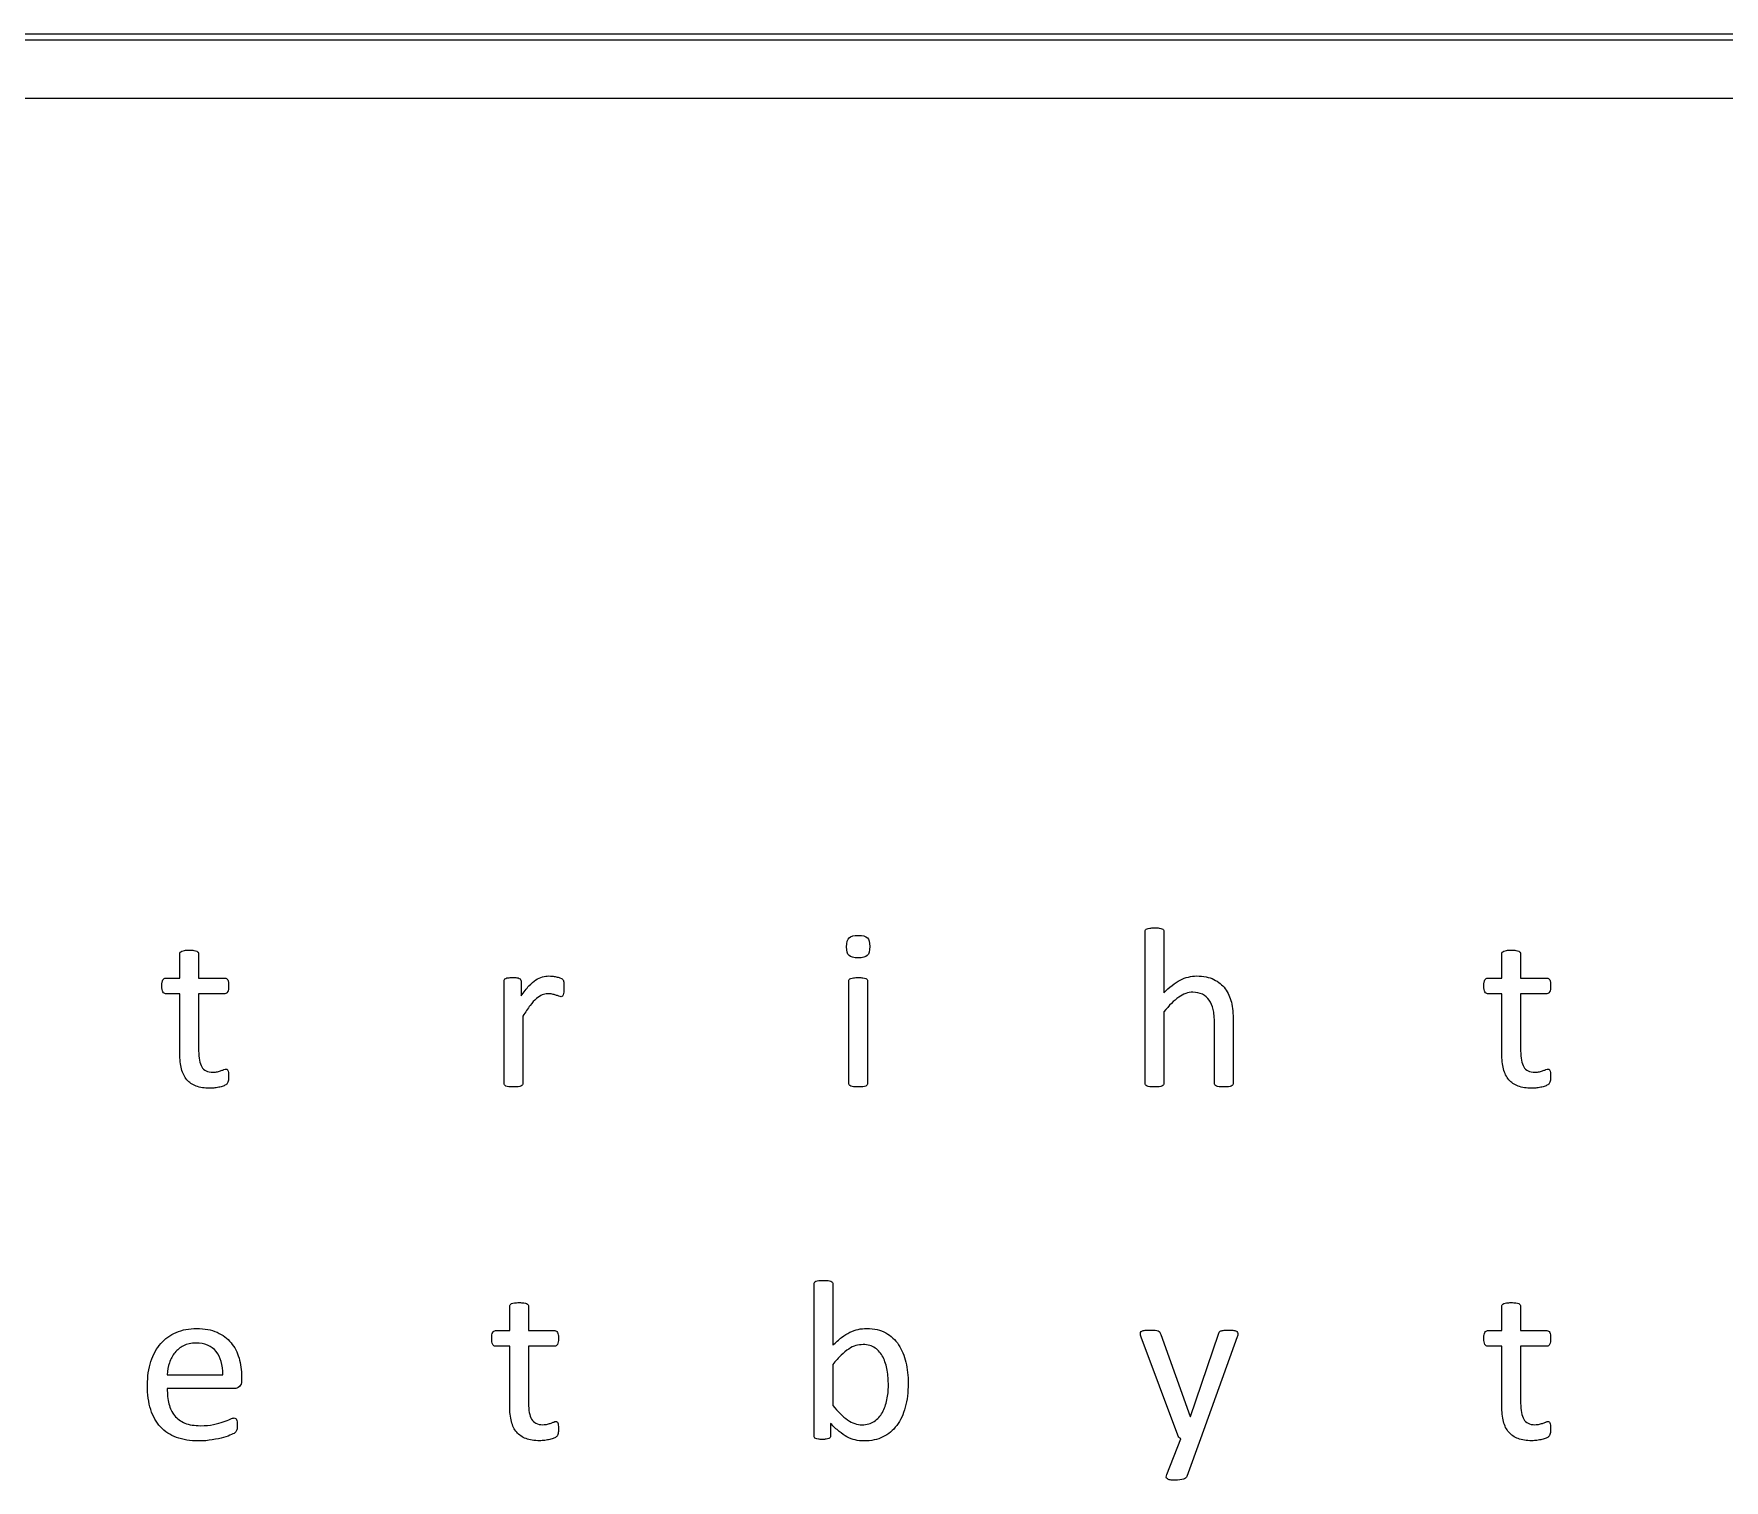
# Model space of a CAD drawing. Extents: x 0 to 612, y 0 to 328.
# Drawn here: x 381.8 to 458.5, y 238.6 to 304.2 of the extents above; entities that cross this region are included whole.
import ezdxf

# ---------------------------------------------------------------- set-up
doc = ezdxf.new("R2010")
doc.units = 0
doc.layers.add('Layer_1', color=7, linetype='CONTINUOUS')

msp = doc.modelspace()

# ---------------------------------------------------------------- linework, layer by layer
at = {"layer": 'Layer_1', "color": 7}
for p, q in [((331.725799, 304.179777), (611.725787, 304.179777)), ((611.725787, 303.897405), (331.725799, 303.897405)), ((611.782262, 301.244606), (331.725799, 301.244606)), ((432.2488, 256.587855), (432.2488, 263.477068)), ((433.0996, 263.477068), (433.0996, 260.697664)), ((388.456317, 261.362809), (388.456317, 262.466323)), ((389.307157, 262.466323), (389.307157, 261.362809)), ((419.756652, 262.796397), (419.756652, 262.796397)), ((448.432097, 261.362809), (448.432097, 262.466323)), ((449.282944, 262.466323), (449.282944, 261.362809)), ((387.811743, 261.362809), (388.456317, 261.362809)), ((389.307157, 261.362809), (390.49833, 261.362809)), ((403.164436, 256.587817), (403.164436, 261.228753)), ((403.932768, 261.228753), (403.932768, 260.55324)), ((405.876814, 260.924531), (405.876809, 260.924549)), ((418.807854, 256.587855), (418.807854, 261.228791)), ((419.658679, 261.228791), (419.658679, 256.587855)), ((447.787522, 261.362809), (448.432097, 261.362809)), ((449.282944, 261.362809), (450.47412, 261.362809)), ((388.456317, 260.656381), (387.806586, 260.656381)), ((388.456317, 257.944012), (388.456317, 260.656381)), ((390.498329, 260.656381), (389.307156, 260.656381)), ((389.307156, 260.656381), (389.307156, 258.06777)), ((448.432097, 260.656381), (447.782369, 260.656381)), ((448.432097, 257.944012), (448.432097, 260.656381)), ((450.474106, 260.656381), (449.28293, 260.656381)), ((449.28293, 260.656381), (449.28293, 258.06777)), ((404.015275, 259.64052), (404.015275, 256.587817)), ((433.0996, 259.831352), (433.0996, 256.587855)), ((435.394285, 256.587855), (435.394285, 259.305382)), ((436.245123, 259.413667), (436.245099, 256.587855)), ((390.668496, 256.928155), (390.668497, 256.928188)), ((450.644263, 256.928155), (450.644263, 256.928188)), ((417.226558, 240.605602), (417.226558, 247.49481)), ((418.077397, 247.49481), (418.077397, 244.715406)), ((403.422022, 245.380575), (403.422022, 246.484089)), ((404.272861, 246.484089), (404.272861, 245.380575)), ((448.432097, 245.380575), (448.432097, 246.484089)), ((449.282944, 246.484089), (449.282944, 245.380575)), ((403.422022, 244.674146), (402.772291, 244.674146)), ((402.777448, 245.380575), (403.422022, 245.380575)), ((403.422022, 241.961777), (403.422022, 244.674146)), ((404.272861, 245.380575), (405.464034, 245.380575)), ((405.464034, 244.674146), (404.272861, 244.674146)), ((404.272861, 244.674146), (404.272861, 242.085536)), ((433.72695, 240.641717), (432.071682, 245.07639)), ((432.958616, 245.205302), (434.283863, 241.482239)), ((434.299346, 241.482239), (435.57818, 245.225929)), ((436.423864, 245.091836), (434.758261, 240.476699)), ((448.432097, 244.674146), (447.782369, 244.674146)), ((447.787522, 245.380575), (448.432097, 245.380575)), ((448.432097, 241.961777), (448.432097, 244.674146)), ((450.474106, 244.674146), (449.28293, 244.674146)), ((449.28293, 244.674146), (449.28293, 242.085536)), ((449.282944, 245.380575), (450.47412, 245.380575)), ((387.882998, 243.379862), (390.399416, 243.379862)), ((391.255416, 243.281912), (391.255411, 243.127191)), ((418.077396, 243.838811), (418.077396, 241.987591)), ((390.925389, 242.755915), (387.882998, 242.755915)), ((420.598972, 242.889994), (420.598972, 242.889985)), ((421.496219, 242.987926), (421.496218, 242.987963)), ((405.634202, 240.945921), (405.634202, 240.945949)), ((417.979421, 241.172826), (417.979421, 240.605602)), ((434.283863, 241.482239), (434.299346, 241.482239)), ((450.644263, 240.945921), (450.644263, 240.945949)), ((433.231915, 238.86269), (433.871336, 240.476704)), ((434.758261, 240.476699), (434.139467, 238.76987))]:
    msp.add_line(p, q, dxfattribs=at)
for points in [[(418.704709, 262.786081), (418.704708, 262.985464), (418.742523, 263.121256), (418.818154, 263.193454)], [(418.818154, 263.193454), (418.893781, 263.265638), (419.033009, 263.301734), (419.235836, 263.301743)], [(419.235836, 263.301743), (419.435224, 263.301734), (419.571873, 263.266494), (419.645788, 263.196033)], [(419.645788, 263.196033), (419.719695, 263.125553), (419.756652, 262.992339), (419.756652, 262.796397)], [(432.2488, 263.477068), (432.2488, 263.504552), (432.254823, 263.528625), (432.266824, 263.549256)], [(432.266824, 263.549256), (432.278872, 263.56987), (432.30118, 263.587047), (432.333859, 263.600822)], [(432.333859, 263.600822), (432.36652, 263.614564), (432.410349, 263.624871), (432.46535, 263.631742)], [(432.46535, 263.631742), (432.520357, 263.638613), (432.589109, 263.642049), (432.671614, 263.642049)], [(432.671614, 263.642049), (432.757558, 263.642039), (432.828029, 263.638754), (432.883035, 263.631742)], [(432.883035, 263.631742), (432.938036, 263.624871), (432.981008, 263.614564), (433.011952, 263.600822)], [(433.011952, 263.600822), (433.042871, 263.58708), (433.065235, 263.569903), (433.078987, 263.549256)], [(433.078987, 263.549256), (433.092729, 263.528643), (433.0996, 263.504548), (433.0996, 263.477068)], [(388.456317, 262.466323), (388.456316, 262.490372), (388.462332, 262.512726), (388.474365, 262.533358)], [(388.474365, 262.533358), (388.486399, 262.553971), (388.508744, 262.572043), (388.541401, 262.587503)], [(388.541401, 262.587503), (388.574058, 262.602986), (388.61789, 262.61414), (388.672894, 262.621011)], [(388.672894, 262.621011), (388.727897, 262.627882), (388.796651, 262.631318), (388.879158, 262.631318)], [(388.879158, 262.631318), (388.9651, 262.631313), (389.035573, 262.628023), (389.090579, 262.621011)], [(389.090579, 262.621011), (389.145581, 262.61414), (389.188552, 262.602939), (389.219493, 262.587503)], [(389.219493, 262.587503), (389.250432, 262.572019), (389.272776, 262.553995), (389.286529, 262.533358)], [(389.286529, 262.533358), (389.300281, 262.512745), (389.307152, 262.49039), (389.307157, 262.466323)], [(418.815575, 262.386445), (418.741664, 262.456915), (418.704708, 262.590124), (418.704709, 262.786081)], [(419.225525, 262.280734), (419.026138, 262.280729), (418.889484, 262.315984), (418.815575, 262.386445)], [(419.643209, 262.389024), (419.567576, 262.316826), (419.428348, 262.280729), (419.225525, 262.280734)], [(419.756652, 262.796397), (419.756652, 262.597), (419.718862, 262.461212), (419.643209, 262.389024)], [(448.432097, 262.466323), (448.432097, 262.490372), (448.438121, 262.512726), (448.450169, 262.533358)], [(448.450169, 262.533358), (448.462217, 262.553971), (448.484524, 262.572043), (448.517204, 262.587503)], [(448.517204, 262.587503), (448.549865, 262.602986), (448.593694, 262.61414), (448.6487, 262.621011)], [(448.6487, 262.621011), (448.703701, 262.627882), (448.772454, 262.631318), (448.854963, 262.631318)], [(448.854963, 262.631318), (448.940903, 262.631313), (449.011378, 262.628023), (449.066384, 262.621011)], [(449.066384, 262.621011), (449.121385, 262.61414), (449.164358, 262.602939), (449.195296, 262.587503)], [(449.195296, 262.587503), (449.226216, 262.572019), (449.24858, 262.553995), (449.262331, 262.533358)], [(449.262331, 262.533358), (449.276073, 262.512745), (449.282944, 262.49039), (449.282944, 262.466323)], [(387.63642, 261.00703), (387.63642, 261.072343), (387.640703, 261.127344), (387.64931, 261.172039)], [(387.682828, 260.738885), (387.651889, 260.793887), (387.63642, 260.883267), (387.63642, 261.00703)], [(387.64931, 261.172039), (387.657904, 261.216701), (387.669076, 261.253682), (387.682828, 261.282907)], [(387.682828, 261.282907), (387.696579, 261.312133), (387.714628, 261.332751), (387.736972, 261.344785)], [(387.736972, 261.344785), (387.759317, 261.356832), (387.784241, 261.362809), (387.811743, 261.362809)], [(390.49833, 261.362809), (390.525828, 261.362805), (390.549893, 261.356785), (390.570522, 261.344785)], [(390.570522, 261.344785), (390.591145, 261.332737), (390.609193, 261.312124), (390.624666, 261.282907)], [(390.668495, 261.00703), (390.668492, 260.883267), (390.653021, 260.793887), (390.622087, 260.738885)], [(390.624666, 261.282907), (390.640135, 261.253682), (390.651303, 261.216724), (390.658184, 261.172039)], [(390.658184, 261.172039), (390.665055, 261.12733), (390.668495, 261.072343), (390.668495, 261.00703)], [(403.164436, 261.228753), (403.164435, 261.256237), (403.169589, 261.279453), (403.179905, 261.298367)], [(403.179905, 261.298367), (403.190216, 261.317286), (403.210844, 261.334464), (403.241784, 261.349933)], [(403.241784, 261.349933), (403.272723, 261.365417), (403.312257, 261.375723), (403.360386, 261.380853)], [(403.360386, 261.380853), (403.408513, 261.385983), (403.472111, 261.388571), (403.55118, 261.388571)], [(403.55118, 261.388571), (403.626809, 261.388566), (403.689547, 261.386218), (403.739396, 261.380853)], [(403.739396, 261.380853), (403.789241, 261.375676), (403.827916, 261.365369), (403.855419, 261.349933)], [(403.855419, 261.349933), (403.882922, 261.33445), (403.902686, 261.317272), (403.91472, 261.298367)], [(403.91472, 261.298367), (403.926749, 261.279448), (403.932768, 261.256247), (403.932768, 261.228753)], [(403.932768, 260.55324), (404.059963, 260.738871), (404.179423, 260.890133), (404.291151, 261.007021)], [(404.291151, 261.007021), (404.402875, 261.123899), (404.508585, 261.215858), (404.608282, 261.282898)], [(404.608282, 261.282898), (404.707974, 261.349928), (404.806808, 261.396336), (404.904786, 261.422126)], [(404.904786, 261.422126), (405.002759, 261.447916), (405.101594, 261.460811), (405.20129, 261.460811)], [(405.20129, 261.460811), (405.245975, 261.460806), (405.296684, 261.458458), (405.35341, 261.453093)], [(405.35341, 261.453093), (405.410129, 261.447916), (405.46943, 261.438457), (405.531312, 261.424715)], [(405.531312, 261.424715), (405.593188, 261.410973), (405.649051, 261.395489), (405.698902, 261.378312)], [(405.698902, 261.378312), (405.748745, 261.361134), (405.783982, 261.343956), (405.804612, 261.326746)], [(405.804612, 261.326746), (405.825234, 261.309568), (405.838986, 261.293238), (405.845866, 261.277759)], [(405.845866, 261.277759), (405.852737, 261.262276), (405.858757, 261.242509), (405.863915, 261.218461)], [(405.863915, 261.218461), (405.869068, 261.194365), (405.872503, 261.159153), (405.874226, 261.11275)], [(405.876809, 260.924549), (405.876805, 260.848916), (405.875068, 260.785321), (405.871651, 260.733756)], [(405.874226, 261.11275), (405.87592, 261.066347), (405.876814, 261.003595), (405.876814, 260.924531)], [(418.807854, 261.228791), (418.807854, 261.25284), (418.813869, 261.275194), (418.825903, 261.295826)], [(418.825903, 261.295826), (418.837936, 261.316439), (418.860277, 261.333617), (418.892938, 261.347392)], [(418.892938, 261.347392), (418.925599, 261.361134), (418.969428, 261.37144), (419.024429, 261.378312)], [(419.024429, 261.378312), (419.079435, 261.385183), (419.148188, 261.388618), (419.230697, 261.388618)], [(419.230697, 261.388618), (419.316637, 261.388613), (419.387112, 261.385324), (419.442114, 261.378312)], [(419.442114, 261.378312), (419.49712, 261.37144), (419.540087, 261.361134), (419.57103, 261.347392)], [(419.57103, 261.347392), (419.60195, 261.33365), (419.624314, 261.316472), (419.638066, 261.295826)], [(419.638066, 261.295826), (419.651808, 261.275213), (419.658679, 261.252858), (419.658679, 261.228791)], [(433.0996, 260.697664), (433.343677, 260.955488), (433.589473, 261.147138), (433.83699, 261.27262)], [(433.83699, 261.27262), (434.084503, 261.398092), (434.333739, 261.460835), (434.584697, 261.460839)], [(434.584697, 261.460839), (434.894092, 261.460835), (435.1545, 261.408408), (435.365921, 261.303563)], [(435.365921, 261.303563), (435.577337, 261.198704), (435.748365, 261.05862), (435.879004, 260.8833)], [(435.879004, 260.8833), (436.009634, 260.70797), (436.103311, 260.502568), (436.16004, 260.267084)], [(447.612207, 261.00703), (447.612207, 261.072343), (447.616442, 261.127344), (447.625102, 261.172039)], [(447.65861, 260.738885), (447.62769, 260.793887), (447.612207, 260.883267), (447.612207, 261.00703)], [(447.625102, 261.172039), (447.633714, 261.216701), (447.644868, 261.253682), (447.65861, 261.282907)], [(447.65861, 261.282907), (447.672352, 261.312133), (447.690424, 261.332751), (447.712755, 261.344785)], [(447.712755, 261.344785), (447.735109, 261.356832), (447.760024, 261.362809), (447.787522, 261.362809)], [(450.47412, 261.362809), (450.501605, 261.362805), (450.525681, 261.356785), (450.546313, 261.344785)], [(450.546313, 261.344785), (450.566927, 261.332737), (450.584998, 261.312124), (450.600453, 261.282907)], [(450.644268, 261.00703), (450.644263, 260.883267), (450.628785, 260.793887), (450.597865, 260.738885)], [(450.600453, 261.282907), (450.615937, 261.253682), (450.627091, 261.216724), (450.633962, 261.172039)], [(450.633962, 261.172039), (450.640833, 261.12733), (450.644268, 261.072343), (450.644268, 261.00703)], [(387.806586, 260.656381), (387.75502, 260.656376), (387.713767, 260.683865), (387.682828, 260.738885)], [(390.622087, 260.738885), (390.591144, 260.683879), (390.549892, 260.656376), (390.498329, 260.656381)], [(404.345297, 260.120086), (404.245601, 259.989447), (404.135594, 259.829592), (404.015275, 259.64052)], [(404.631488, 260.434639), (404.540386, 260.355566), (404.444989, 260.250716), (404.345297, 260.120086)], [(404.891896, 260.604806), (404.809388, 260.570403), (404.722586, 260.513703), (404.631488, 260.434639)], [(405.144569, 260.656372), (405.058623, 260.656367), (404.974399, 260.639194), (404.891896, 260.604806)], [(405.345676, 260.635758), (405.283794, 260.6495), (405.216758, 260.656372), (405.144569, 260.656372)], [(405.513266, 260.591944), (405.463415, 260.607427), (405.407552, 260.622016), (405.345676, 260.635758)], [(405.647337, 260.545541), (405.607801, 260.561024), (405.56311, 260.57646), (405.513266, 260.591944)], [(405.747891, 260.522339), (405.720383, 260.522334), (405.686868, 260.530057), (405.647337, 260.545541)], [(405.812348, 260.545541), (405.796874, 260.530057), (405.775391, 260.522339), (405.747891, 260.522339)], [(405.851024, 260.612576), (405.840708, 260.58335), (405.827818, 260.561005), (405.812348, 260.545541)], [(405.871651, 260.733756), (405.868216, 260.682185), (405.861335, 260.641792), (405.851024, 260.612576)], [(433.769955, 260.496554), (433.556816, 260.345292), (433.333361, 260.123555), (433.0996, 259.831352)], [(434.409372, 260.723444), (434.196233, 260.72344), (433.983094, 260.647811), (433.769955, 260.496554)], [(434.845105, 260.630624), (434.719623, 260.692501), (434.574381, 260.72344), (434.409372, 260.723444)], [(435.151925, 260.362484), (435.072852, 260.479362), (434.970581, 260.568742), (434.845105, 260.630624)], [(435.332403, 259.944799), (435.29113, 260.106368), (435.230989, 260.245596), (435.151925, 260.362484)], [(436.16004, 260.267084), (436.216754, 260.031596), (436.245118, 259.747125), (436.245123, 259.413667)], [(447.782369, 260.656381), (447.730803, 260.656376), (447.689548, 260.683865), (447.65861, 260.738885)], [(450.597865, 260.738885), (450.566898, 260.683879), (450.525667, 260.656376), (450.474106, 260.656381)], [(435.394285, 259.305382), (435.39428, 259.570083), (435.373672, 259.783221), (435.332403, 259.944799)], [(388.531088, 257.245292), (388.48124, 257.442962), (388.456316, 257.675867), (388.456317, 257.944012)], [(389.307156, 258.06777), (389.307154, 257.74806), (389.354422, 257.506561), (389.448962, 257.34327)], [(448.506869, 257.245292), (448.457021, 257.442962), (448.432097, 257.675867), (448.432097, 257.944012)], [(449.28293, 258.06777), (449.28293, 257.74806), (449.330199, 257.506561), (449.424737, 257.34327)], [(388.770869, 256.755415), (388.660861, 256.884331), (388.580933, 257.047622), (388.531088, 257.245292)], [(389.448962, 257.34327), (389.543498, 257.179975), (389.712805, 257.098332), (389.956887, 257.098332)], [(389.956887, 257.098332), (390.035952, 257.098332), (390.106425, 257.10605), (390.168307, 257.121533)], [(390.168307, 257.121533), (390.230183, 257.137016), (390.285187, 257.153347), (390.333318, 257.170525)], [(390.333318, 257.170525), (390.381443, 257.187702), (390.422696, 257.204033), (390.457076, 257.219511)], [(390.457076, 257.219511), (390.49145, 257.234995), (390.52239, 257.242713), (390.549895, 257.242713)], [(390.549895, 257.242713), (390.567082, 257.242713), (390.583408, 257.238477), (390.598882, 257.229818)], [(390.598882, 257.229818), (390.614352, 257.221206), (390.626381, 257.204875), (390.634979, 257.180831)], [(390.634979, 257.180831), (390.643568, 257.156783), (390.651305, 257.124107), (390.658185, 257.082858)], [(390.668497, 256.928188), (390.668494, 256.828497), (390.661616, 256.749428), (390.64787, 256.690987)], [(390.658185, 257.082858), (390.665056, 257.041584), (390.668496, 256.990037), (390.668496, 256.928155)], [(448.74665, 256.755415), (448.636642, 256.884331), (448.556717, 257.047622), (448.506869, 257.245292)], [(449.424737, 257.34327), (449.519275, 257.179975), (449.688581, 257.098332), (449.932663, 257.098332)], [(449.932663, 257.098332), (450.011727, 257.098332), (450.082202, 257.10605), (450.144084, 257.121533)], [(450.144084, 257.121533), (450.205961, 257.137016), (450.260963, 257.153347), (450.309093, 257.170525)], [(450.309093, 257.170525), (450.357218, 257.187702), (450.398473, 257.204033), (450.432852, 257.219511)], [(450.432852, 257.219511), (450.467207, 257.234995), (450.498164, 257.242713), (450.525672, 257.242713)], [(450.525672, 257.242713), (450.54285, 257.242713), (450.55918, 257.238477), (450.574659, 257.229818)], [(450.574659, 257.229818), (450.590142, 257.221206), (450.602143, 257.204875), (450.610755, 257.180831)], [(450.610755, 257.180831), (450.619321, 257.156783), (450.627086, 257.124107), (450.633957, 257.082858)], [(450.644263, 256.928188), (450.644259, 256.828497), (450.637392, 256.749428), (450.62365, 256.690987)], [(450.633957, 257.082858), (450.640828, 257.041584), (450.644263, 256.990037), (450.644263, 256.928155)], [(389.19371, 256.466647), (389.021822, 256.530247), (388.880875, 256.626502), (388.770869, 256.755415)], [(389.812501, 256.371252), (389.571858, 256.371252), (389.365595, 256.403066), (389.19371, 256.466647)], [(390.049704, 256.386736), (389.970634, 256.376429), (389.891567, 256.371252), (389.812501, 256.371252)], [(390.274016, 256.425421), (390.20354, 256.409937), (390.12877, 256.397042), (390.049704, 256.386736)], [(390.462232, 256.484724), (390.407226, 256.460675), (390.344487, 256.440909), (390.274016, 256.425421)], [(390.585991, 256.562075), (390.558488, 256.53459), (390.517233, 256.508786), (390.462232, 256.484724)], [(390.64787, 256.690987), (390.634118, 256.632545), (390.613491, 256.589573), (390.585991, 256.562075)], [(403.182484, 256.518203), (403.17045, 256.537122), (403.164436, 256.560324), (403.164436, 256.587817)], [(403.24952, 256.469217), (403.216859, 256.482959), (403.194515, 256.499289), (403.182484, 256.518203)], [(403.381013, 256.438297), (403.326008, 256.445168), (403.282177, 256.455474), (403.24952, 256.469217)], [(403.587277, 256.42799), (403.50477, 256.42799), (403.436015, 256.431285), (403.381013, 256.438297)], [(403.798697, 256.438297), (403.743692, 256.431426), (403.673219, 256.42799), (403.587277, 256.42799)], [(403.927612, 256.469217), (403.896669, 256.455474), (403.853699, 256.445168), (403.798697, 256.438297)], [(403.994648, 256.518203), (403.980896, 256.499284), (403.958551, 256.482954), (403.927612, 256.469217)], [(404.015275, 256.587817), (404.015273, 256.560333), (404.008399, 256.537113), (403.994648, 256.518203)], [(418.825903, 256.518241), (418.813869, 256.53716), (418.807854, 256.560361), (418.807854, 256.587855)], [(418.892938, 256.469254), (418.860277, 256.482996), (418.837934, 256.499327), (418.825903, 256.518241)], [(419.024429, 256.438335), (418.969428, 256.445206), (418.925594, 256.455512), (418.892938, 256.469254)], [(419.230697, 256.428028), (419.148188, 256.428028), (419.079435, 256.431322), (419.024429, 256.438335)], [(419.442114, 256.438335), (419.387112, 256.431463), (419.316637, 256.428028), (419.230697, 256.428028)], [(419.57103, 256.469254), (419.540064, 256.455512), (419.49712, 256.445206), (419.442114, 256.438335)], [(419.638066, 256.518241), (419.624323, 256.499322), (419.601969, 256.482992), (419.57103, 256.469254)], [(419.658679, 256.587855), (419.658679, 256.560371), (419.651808, 256.537151), (419.638066, 256.518241)], [(432.266824, 256.518241), (432.254776, 256.53716), (432.2488, 256.560361), (432.2488, 256.587855)], [(432.333859, 256.469254), (432.301198, 256.482996), (432.278853, 256.499327), (432.266824, 256.518241)], [(432.46535, 256.438335), (432.410349, 256.445206), (432.366516, 256.455512), (432.333859, 256.469254)], [(432.671614, 256.428028), (432.589109, 256.428028), (432.520357, 256.431322), (432.46535, 256.438335)], [(432.883035, 256.438335), (432.828029, 256.431463), (432.757558, 256.428028), (432.671614, 256.428028)], [(433.011952, 256.469254), (432.980985, 256.455512), (432.938036, 256.445206), (432.883035, 256.438335)], [(433.078987, 256.518241), (433.065245, 256.499322), (433.04289, 256.482992), (433.011952, 256.469254)], [(433.0996, 256.587855), (433.099595, 256.560371), (433.092729, 256.537151), (433.078987, 256.518241)], [(435.414898, 256.518241), (435.401156, 256.53716), (435.394285, 256.560361), (435.394285, 256.587855)], [(435.481938, 256.469254), (435.450971, 256.482996), (435.428645, 256.499327), (435.414898, 256.518241)], [(435.61085, 256.438335), (435.555844, 256.445206), (435.512872, 256.455512), (435.481938, 256.469254)], [(435.822271, 256.428028), (435.736322, 256.428028), (435.665851, 256.431322), (435.61085, 256.438335)], [(436.028534, 256.438335), (435.973528, 256.431463), (435.904771, 256.428028), (435.822271, 256.428028)], [(436.157451, 256.469254), (436.126484, 256.455512), (436.083536, 256.445206), (436.028534, 256.438335)], [(436.224486, 256.518241), (436.210744, 256.499322), (436.18839, 256.482992), (436.157451, 256.469254)], [(436.245099, 256.587855), (436.245095, 256.560371), (436.238228, 256.537151), (436.224486, 256.518241)], [(449.169492, 256.466647), (448.997603, 256.530247), (448.856657, 256.626502), (448.74665, 256.755415)], [(449.788282, 256.371252), (449.54764, 256.371252), (449.341376, 256.403066), (449.169492, 256.466647)], [(450.025488, 256.386736), (449.946414, 256.376429), (449.867346, 256.371252), (449.788282, 256.371252)], [(450.249799, 256.425421), (450.179319, 256.409937), (450.104552, 256.397042), (450.025488, 256.386736)], [(450.438014, 256.484724), (450.383008, 256.460675), (450.32027, 256.440909), (450.249799, 256.425421)], [(450.561773, 256.562075), (450.534289, 256.53459), (450.493016, 256.508786), (450.438014, 256.484724)], [(450.62365, 256.690987), (450.609908, 256.632545), (450.589295, 256.589573), (450.561773, 256.562075)], [(417.226558, 247.49481), (417.226557, 247.522294), (417.232572, 247.546371), (417.244606, 247.567003)], [(417.244606, 247.567003), (417.256635, 247.587616), (417.278985, 247.604794), (417.311642, 247.618569)], [(417.311642, 247.618569), (417.344298, 247.632311), (417.38813, 247.642618), (417.443135, 247.649489)], [(417.443135, 247.649489), (417.498138, 247.65636), (417.566892, 247.659795), (417.649399, 247.659795)], [(417.649399, 247.659795), (417.735341, 247.659786), (417.805814, 247.656501), (417.860819, 247.649489)], [(417.860819, 247.649489), (417.915822, 247.642618), (417.958793, 247.632311), (417.989734, 247.618569)], [(417.989734, 247.618569), (418.020673, 247.604827), (418.043017, 247.587649), (418.05677, 247.567003)], [(418.05677, 247.567003), (418.070521, 247.54639), (418.077392, 247.522294), (418.077397, 247.49481)], [(403.422022, 246.484089), (403.422021, 246.508137), (403.428037, 246.530492), (403.44007, 246.551124)], [(403.44007, 246.551124), (403.452099, 246.571737), (403.474444, 246.589809), (403.507106, 246.605268)], [(403.507106, 246.605268), (403.539762, 246.620705), (403.583594, 246.631905), (403.638599, 246.638777)], [(403.638599, 246.638777), (403.693602, 246.645648), (403.762356, 246.649083), (403.844863, 246.649083)], [(403.844863, 246.649083), (403.930805, 246.649078), (404.001278, 246.645789), (404.056283, 246.638777)], [(404.056283, 246.638777), (404.111285, 246.631905), (404.154257, 246.620705), (404.185198, 246.605268)], [(404.185198, 246.605268), (404.216137, 246.589785), (404.238481, 246.57176), (404.252234, 246.551124)], [(404.252234, 246.551124), (404.265985, 246.53051), (404.272856, 246.508156), (404.272861, 246.484089)], [(448.432097, 246.484089), (448.432097, 246.508137), (448.438121, 246.530492), (448.450169, 246.551124)], [(448.450169, 246.551124), (448.462217, 246.571737), (448.484524, 246.589809), (448.517204, 246.605268)], [(448.517204, 246.605268), (448.549865, 246.620705), (448.593694, 246.631905), (448.6487, 246.638777)], [(448.6487, 246.638777), (448.703701, 246.645648), (448.772454, 246.649083), (448.854963, 246.649083)], [(448.854963, 246.649083), (448.940903, 246.649078), (449.011378, 246.645789), (449.066384, 246.638777)], [(449.066384, 246.638777), (449.121385, 246.631905), (449.164358, 246.620705), (449.195296, 246.605268)], [(449.195296, 246.605268), (449.226216, 246.589785), (449.24858, 246.57176), (449.262331, 246.551124)], [(449.262331, 246.551124), (449.276073, 246.53051), (449.282944, 246.508156), (449.282944, 246.484089)], [(388.290374, 245.30072), (388.56539, 245.419316), (388.873067, 245.478614), (389.213404, 245.478619)], [(389.213404, 245.478619), (389.577801, 245.478614), (389.888056, 245.420173), (390.14417, 245.303299)], [(418.856043, 245.305836), (418.979797, 245.365995), (419.103556, 245.409824), (419.227319, 245.437332)], [(419.227319, 245.437332), (419.351073, 245.464816), (419.481708, 245.478558), (419.619218, 245.478558)], [(419.619218, 245.478558), (419.956111, 245.478553), (420.244022, 245.411518), (420.482946, 245.277453)], [(432.205757, 245.393517), (432.267634, 245.402129), (432.350138, 245.406412), (432.45327, 245.406412)], [(432.45327, 245.406412), (432.556401, 245.406407), (432.637188, 245.404059), (432.695629, 245.398694)], [(435.784447, 245.393493), (435.842884, 245.402106), (435.927106, 245.406388), (436.037118, 245.406388)], [(436.037118, 245.406388), (436.13337, 245.406384), (436.212438, 245.402153), (436.27432, 245.393493)], [(387.140454, 243.980632), (387.243585, 244.298616), (387.392266, 244.568478), (387.586499, 244.790215)], [(387.586499, 244.790215), (387.780729, 245.011943), (388.015354, 245.18211), (388.290374, 245.30072)], [(388.625548, 244.694797), (388.46741, 244.615724), (388.335058, 244.510874), (388.22849, 244.380244)], [(389.177303, 244.813398), (388.967599, 244.813393), (388.783681, 244.773866), (388.625548, 244.694797)], [(390.102912, 244.43181), (389.894926, 244.686194), (389.58639, 244.813393), (389.177303, 244.813398)], [(390.14417, 245.303299), (390.400277, 245.186411), (390.610838, 245.029135), (390.775853, 244.83147)], [(390.775853, 244.83147), (390.940859, 244.633796), (391.062039, 244.401747), (391.139393, 244.135329)], [(402.602125, 245.024796), (402.602125, 245.090104), (402.606408, 245.14511), (402.615015, 245.189804)], [(402.648533, 244.756651), (402.617594, 244.811652), (402.602125, 244.901032), (402.602125, 245.024796)], [(402.615015, 245.189804), (402.623609, 245.234466), (402.634781, 245.271448), (402.648533, 245.300673)], [(402.648533, 245.300673), (402.662284, 245.329899), (402.680333, 245.350512), (402.702677, 245.36255)], [(402.772291, 244.674146), (402.720725, 244.674142), (402.679472, 244.701631), (402.648533, 244.756651)], [(402.702677, 245.36255), (402.725022, 245.374598), (402.749946, 245.380575), (402.777448, 245.380575)], [(405.464034, 245.380575), (405.491533, 245.38057), (405.515597, 245.374551), (405.536227, 245.36255)], [(405.587792, 244.756651), (405.556849, 244.701645), (405.515597, 244.674142), (405.464034, 244.674146)], [(405.536227, 245.36255), (405.556849, 245.350502), (405.574898, 245.329889), (405.590371, 245.300673)], [(405.6342, 245.024796), (405.634197, 244.901032), (405.618726, 244.811652), (405.587792, 244.756651)], [(405.590371, 245.300673), (405.605836, 245.271448), (405.617008, 245.23449), (405.623889, 245.189804)], [(405.623889, 245.189804), (405.63076, 245.145096), (405.6342, 245.090104), (405.6342, 245.024796)], [(418.077397, 244.715406), (418.214905, 244.856352), (418.348116, 244.974952), (418.477033, 245.071213)], [(418.477033, 245.071213), (418.605946, 245.167464), (418.732282, 245.245672), (418.856043, 245.305836)], [(419.124187, 244.69996), (419.017615, 244.66904), (418.909325, 244.617451), (418.799319, 244.545263)], [(419.449051, 244.746363), (419.339039, 244.746358), (419.230754, 244.73088), (419.124187, 244.69996)], [(420.000805, 244.589087), (419.852979, 244.693931), (419.669061, 244.746358), (419.449051, 244.746363)], [(420.482946, 245.277453), (420.721866, 245.143378), (420.9161, 244.963756), (421.065644, 244.738588)], [(421.065644, 244.738588), (421.215179, 244.513411), (421.32433, 244.249568), (421.393087, 243.947053)], [(432.030409, 245.246556), (432.030409, 245.287783), (432.044151, 245.320463), (432.071682, 245.34453)], [(432.071682, 245.07639), (432.044198, 245.148573), (432.030409, 245.205297), (432.030409, 245.246556)], [(432.071682, 245.34453), (432.099166, 245.368579), (432.143875, 245.384909), (432.205757, 245.393517)], [(432.695629, 245.398694), (432.754071, 245.393517), (432.800479, 245.384057), (432.834858, 245.370315)], [(432.834858, 245.370315), (432.869213, 245.356573), (432.89416, 245.336807), (432.90963, 245.311013)], [(432.90963, 245.311013), (432.925113, 245.285223), (432.941443, 245.249987), (432.958616, 245.205302)], [(435.57818, 245.225929), (435.598793, 245.291242), (435.623736, 245.333353), (435.652952, 245.352267)], [(435.652952, 245.352267), (435.682177, 245.371186), (435.726001, 245.384928), (435.784447, 245.393493)], [(436.27432, 245.393493), (436.336197, 245.384881), (436.381749, 245.36855), (436.410969, 245.344507)], [(436.410969, 245.344507), (436.440195, 245.320458), (436.454784, 245.287778), (436.454784, 245.246533)], [(436.454784, 245.246533), (436.454779, 245.20526), (436.444477, 245.153708), (436.423864, 245.091836)], [(447.612207, 245.024796), (447.612207, 245.090104), (447.616442, 245.14511), (447.625102, 245.189804)], [(447.65861, 244.756651), (447.62769, 244.811652), (447.612207, 244.901032), (447.612207, 245.024796)], [(447.625102, 245.189804), (447.633714, 245.234466), (447.644868, 245.271448), (447.65861, 245.300673)], [(447.65861, 245.300673), (447.672352, 245.329899), (447.690424, 245.350512), (447.712755, 245.36255)], [(447.782369, 244.674146), (447.730803, 244.674142), (447.689548, 244.701631), (447.65861, 244.756651)], [(447.712755, 245.36255), (447.735109, 245.374598), (447.760024, 245.380575), (447.787522, 245.380575)], [(450.597865, 244.756651), (450.566898, 244.701645), (450.525667, 244.674142), (450.474106, 244.674146)], [(450.47412, 245.380575), (450.501605, 245.38057), (450.525681, 245.374551), (450.546313, 245.36255)], [(450.546313, 245.36255), (450.566927, 245.350502), (450.584998, 245.329889), (450.600453, 245.300673)], [(450.644268, 245.024796), (450.644263, 244.901032), (450.628785, 244.811652), (450.597865, 244.756651)], [(450.600453, 245.300673), (450.615937, 245.271448), (450.627091, 245.23449), (450.633962, 245.189804)], [(450.633962, 245.189804), (450.640833, 245.145096), (450.644268, 245.090104), (450.644268, 245.024796)], [(386.985756, 242.905482), (386.985755, 243.304253), (387.037321, 243.662639), (387.140454, 243.980632)], [(387.980973, 243.923885), (387.92253, 243.750278), (387.889872, 243.568934), (387.882998, 243.379862)], [(388.22849, 244.380244), (388.121919, 244.249605), (388.039413, 244.097487), (387.980973, 243.923885)], [(390.399416, 243.379862), (390.409723, 243.826763), (390.310891, 244.177412), (390.102912, 244.43181)], [(391.139393, 244.135329), (391.216737, 243.868902), (391.255411, 243.584427), (391.255416, 243.281912)], [(418.456406, 244.266806), (418.337802, 244.153359), (418.211466, 244.010695), (418.077396, 243.838811)], [(418.799319, 244.545263), (418.68931, 244.473065), (418.575005, 244.380249), (418.456406, 244.266806)], [(420.356612, 244.173981), (420.267228, 244.345861), (420.148627, 244.484228), (420.000805, 244.589087)], [(420.544827, 243.580972), (420.508731, 243.804418), (420.445988, 244.002087), (420.356612, 244.173981)], [(421.393087, 243.947053), (421.461835, 243.644529), (421.496214, 243.324819), (421.496219, 242.987926)], [(391.255411, 243.127191), (391.255406, 242.993117), (391.221889, 242.897717), (391.154857, 242.840998)], [(420.598972, 242.889985), (420.598967, 243.127187), (420.5809, 243.357517), (420.544827, 243.580972)], [(387.135297, 241.801969), (387.035602, 242.118239), (386.985755, 242.486076), (386.985756, 242.905482)], [(387.882998, 242.755915), (387.882996, 242.498086), (387.908778, 242.266037), (387.960347, 242.059774)], [(391.154857, 242.840998), (391.087817, 242.784274), (391.011327, 242.755915), (390.925389, 242.755915)], [(420.534511, 242.247999), (420.577479, 242.45942), (420.598967, 242.673415), (420.598972, 242.889994)], [(421.496218, 242.987963), (421.496213, 242.585748), (421.452403, 242.223926), (421.364727, 241.902498)], [(387.578764, 241.013008), (387.382813, 241.222711), (387.23499, 241.485698), (387.135297, 241.801969)], [(387.960347, 242.059774), (388.011911, 241.853511), (388.097855, 241.676469), (388.218177, 241.528647)], [(403.496793, 241.263057), (403.446945, 241.460727), (403.422021, 241.693632), (403.422022, 241.961777)], [(404.272861, 242.085536), (404.272859, 241.765825), (404.320128, 241.524327), (404.414667, 241.361031)], [(418.077396, 241.987591), (418.31116, 241.702259), (418.534612, 241.484823), (418.747753, 241.335283)], [(419.959555, 241.265669), (420.110808, 241.368801), (420.23371, 241.50545), (420.328248, 241.675617)], [(420.328248, 241.675617), (420.422782, 241.845783), (420.491539, 242.036577), (420.534511, 242.247999)], [(421.364727, 241.902498), (421.27706, 241.581069), (421.148143, 241.30691), (420.977981, 241.080024)], [(448.506869, 241.263057), (448.457021, 241.460727), (448.432097, 241.693632), (448.432097, 241.961777)], [(449.28293, 242.085536), (449.28293, 241.765825), (449.330199, 241.524327), (449.424737, 241.361031)], [(388.303266, 240.538604), (388.016214, 240.645172), (387.774714, 240.803309), (387.578764, 241.013008)], [(388.218177, 241.528647), (388.338495, 241.380821), (388.494912, 241.267378), (388.687427, 241.188309)], [(388.687427, 241.188309), (388.879937, 241.10924), (389.115421, 241.069708), (389.39388, 241.069708)], [(389.39388, 241.069708), (389.613892, 241.069708), (389.809842, 241.08778), (389.981732, 241.123853)], [(389.981732, 241.123853), (390.153615, 241.159949), (390.302296, 241.200343), (390.427777, 241.245033)], [(390.427777, 241.245033), (390.553251, 241.289742), (390.656382, 241.330116), (390.737173, 241.366213)], [(390.737173, 241.366213), (390.817955, 241.402309), (390.878975, 241.420357), (390.920232, 241.420357)], [(390.920232, 241.420357), (390.94429, 241.420357), (390.965779, 241.414333), (390.98469, 241.402333)], [(391.015633, 240.817061), (391.003595, 240.796447), (390.988125, 240.776681), (390.969225, 240.757758)], [(390.98469, 241.402333), (391.003595, 241.390285), (391.018203, 241.37226), (391.028519, 241.348188)], [(391.041414, 240.886675), (391.036251, 240.860885), (391.027657, 240.837688), (391.015633, 240.817061)], [(391.028519, 241.348188), (391.038825, 241.324139), (391.046562, 241.290608), (391.051725, 241.247635)], [(391.054304, 240.974337), (391.050868, 240.941676), (391.046562, 240.912455), (391.041414, 240.886675)], [(391.051725, 241.247635), (391.056878, 241.204668), (391.059457, 241.152236), (391.059462, 241.090359)], [(391.059462, 241.090359), (391.059457, 241.04565), (391.057721, 241.006993), (391.054304, 240.974337)], [(403.736574, 240.77318), (403.626566, 240.902097), (403.546639, 241.065388), (403.496793, 241.263057)], [(404.414667, 241.361031), (404.509202, 241.19774), (404.678511, 241.116092), (404.922591, 241.116097)], [(404.922591, 241.116097), (405.001657, 241.116092), (405.07213, 241.123815), (405.134012, 241.139299)], [(405.134012, 241.139299), (405.195888, 241.154782), (405.250892, 241.171113), (405.299023, 241.188285)], [(405.299023, 241.188285), (405.347148, 241.205463), (405.388401, 241.221794), (405.422781, 241.237277)], [(405.422781, 241.237277), (405.457155, 241.25276), (405.488095, 241.260478), (405.5156, 241.260478)], [(405.5156, 241.260478), (405.532787, 241.260478), (405.549113, 241.256243), (405.564588, 241.247584)], [(405.564588, 241.247584), (405.580052, 241.238971), (405.592086, 241.222641), (405.600684, 241.198597)], [(405.600684, 241.198597), (405.609273, 241.174548), (405.61701, 241.141873), (405.623891, 241.100618)], [(405.634202, 240.945949), (405.634199, 240.846258), (405.627321, 240.767189), (405.613575, 240.708748)], [(405.623891, 241.100618), (405.630762, 241.059392), (405.634202, 241.007803), (405.634202, 240.945921)], [(418.361009, 240.811865), (418.240687, 240.911561), (418.113491, 241.03188), (417.979421, 241.172826)], [(418.72197, 240.564347), (418.601648, 240.629665), (418.481328, 240.712169), (418.361009, 240.811865)], [(418.747753, 241.335283), (418.960891, 241.185739), (419.182623, 241.110972), (419.412954, 241.110972)], [(419.412954, 241.110972), (419.626088, 241.110972), (419.808289, 241.162538), (419.959555, 241.265669)], [(420.977981, 241.080024), (420.80781, 240.853134), (420.598967, 240.679527), (420.351454, 240.559208)], [(448.74665, 240.77318), (448.636642, 240.902097), (448.556717, 241.065388), (448.506869, 241.263057)], [(449.424737, 241.361031), (449.519275, 241.19774), (449.688581, 241.116092), (449.932663, 241.116097)], [(449.932663, 241.116097), (450.011727, 241.116092), (450.082202, 241.123815), (450.144084, 241.139299)], [(450.144084, 241.139299), (450.205961, 241.154782), (450.260963, 241.171113), (450.309093, 241.188285)], [(450.309093, 241.188285), (450.357218, 241.205463), (450.398473, 241.221794), (450.432852, 241.237277)], [(450.432852, 241.237277), (450.467207, 241.25276), (450.498164, 241.260478), (450.525672, 241.260478)], [(450.525672, 241.260478), (450.54285, 241.260478), (450.55918, 241.256243), (450.574659, 241.247584)], [(450.574659, 241.247584), (450.590142, 241.238971), (450.602143, 241.222641), (450.610755, 241.198597)], [(450.610755, 241.198597), (450.619321, 241.174548), (450.627086, 241.141873), (450.633957, 241.100618)], [(450.644263, 240.945949), (450.644259, 240.846258), (450.637392, 240.767189), (450.62365, 240.708748)], [(450.633957, 241.100618), (450.640828, 241.059392), (450.644263, 241.007803), (450.644263, 240.945921)], [(389.306223, 240.378749), (388.924633, 240.378749), (388.590314, 240.432033), (388.303266, 240.538604)], [(389.927593, 240.427736), (389.733358, 240.395075), (389.526235, 240.378749), (389.306223, 240.378749)], [(390.440674, 240.538604), (390.292848, 240.497331), (390.121821, 240.460397), (389.927593, 240.427736)], [(390.801636, 240.664942), (390.708813, 240.621975), (390.588492, 240.579854), (390.440674, 240.538604)], [(390.969225, 240.757758), (390.950311, 240.738839), (390.89445, 240.70791), (390.801636, 240.664942)], [(404.159415, 240.484413), (403.987527, 240.548012), (403.84658, 240.644268), (403.736574, 240.77318)], [(404.778206, 240.389013), (404.537563, 240.389013), (404.3313, 240.420827), (404.159415, 240.484413)], [(405.01541, 240.404497), (404.93634, 240.39419), (404.857272, 240.389013), (404.778206, 240.389013)], [(405.239722, 240.443182), (405.169246, 240.427698), (405.094475, 240.414803), (405.01541, 240.404497)], [(405.427937, 240.502484), (405.372931, 240.478436), (405.310192, 240.45867), (405.239722, 240.443182)], [(405.551696, 240.579831), (405.524193, 240.552346), (405.482938, 240.526547), (405.427937, 240.502484)], [(405.613575, 240.708748), (405.599823, 240.650306), (405.579196, 240.607334), (405.551696, 240.579831)], [(417.242027, 240.533409), (417.231711, 240.554022), (417.226558, 240.578118), (417.226558, 240.605602)], [(417.303906, 240.484422), (417.272967, 240.49647), (417.252339, 240.5128), (417.242027, 240.533409)], [(417.422508, 240.456044), (417.374378, 240.462915), (417.334845, 240.472374), (417.303906, 240.484422)], [(417.597832, 240.445737), (417.529076, 240.445737), (417.470635, 240.449031), (417.422508, 240.456044)], [(417.775735, 240.456044), (417.729322, 240.449173), (417.670023, 240.445737), (417.597832, 240.445737)], [(417.891758, 240.484422), (417.860815, 240.472374), (417.822142, 240.462915), (417.775735, 240.456044)], [(417.958793, 240.533409), (417.945042, 240.512796), (417.922697, 240.496465), (417.891758, 240.484422)], [(417.979421, 240.605602), (417.979419, 240.578118), (417.972545, 240.554036), (417.958793, 240.533409)], [(419.090669, 240.42254), (418.965188, 240.451766), (418.842289, 240.49903), (418.72197, 240.564347)], [(419.500616, 240.378725), (419.35279, 240.378725), (419.216141, 240.393315), (419.090669, 240.42254)], [(420.351454, 240.559208), (420.103932, 240.438885), (419.820322, 240.378725), (419.500616, 240.378725)], [(433.783674, 240.543744), (433.75619, 240.574663), (433.737271, 240.607338), (433.72695, 240.641717)], [(433.871336, 240.476704), (433.840369, 240.490446), (433.811172, 240.5128), (433.783674, 240.543744)], [(449.169492, 240.484413), (448.997603, 240.548012), (448.856657, 240.644268), (448.74665, 240.77318)], [(449.788282, 240.389013), (449.54764, 240.389013), (449.341376, 240.420827), (449.169492, 240.484413)], [(450.025488, 240.404497), (449.946414, 240.39419), (449.867346, 240.389013), (449.788282, 240.389013)], [(450.249799, 240.443182), (450.179319, 240.427698), (450.104552, 240.414803), (450.025488, 240.404497)], [(450.438014, 240.502484), (450.383008, 240.478436), (450.32027, 240.45867), (450.249799, 240.443182)], [(450.561773, 240.579831), (450.534289, 240.552346), (450.493016, 240.526547), (450.438014, 240.502484)], [(450.62365, 240.708748), (450.609908, 240.650306), (450.589295, 240.607334), (450.561773, 240.579831)], [(433.206125, 238.738931), (433.20283, 238.773286), (433.211301, 238.814565), (433.231915, 238.86269)], [(433.255111, 238.656427), (433.225886, 238.67704), (433.209555, 238.704557), (433.206125, 238.738931)], [(433.381449, 238.612612), (433.326443, 238.621225), (433.284332, 238.635814), (433.255111, 238.656427)], [(433.598024, 238.599717), (433.508644, 238.599722), (433.436451, 238.603953), (433.381449, 238.612612)], [(433.982191, 238.643532), (433.897964, 238.614306), (433.769908, 238.599717), (433.598024, 238.599717)], [(434.139467, 238.76987), (434.118854, 238.714864), (434.066413, 238.672753), (433.982191, 238.643532)]]:
    msp.add_open_spline(points, degree=3, dxfattribs=at)

doc.saveas('drawing.dxf')
